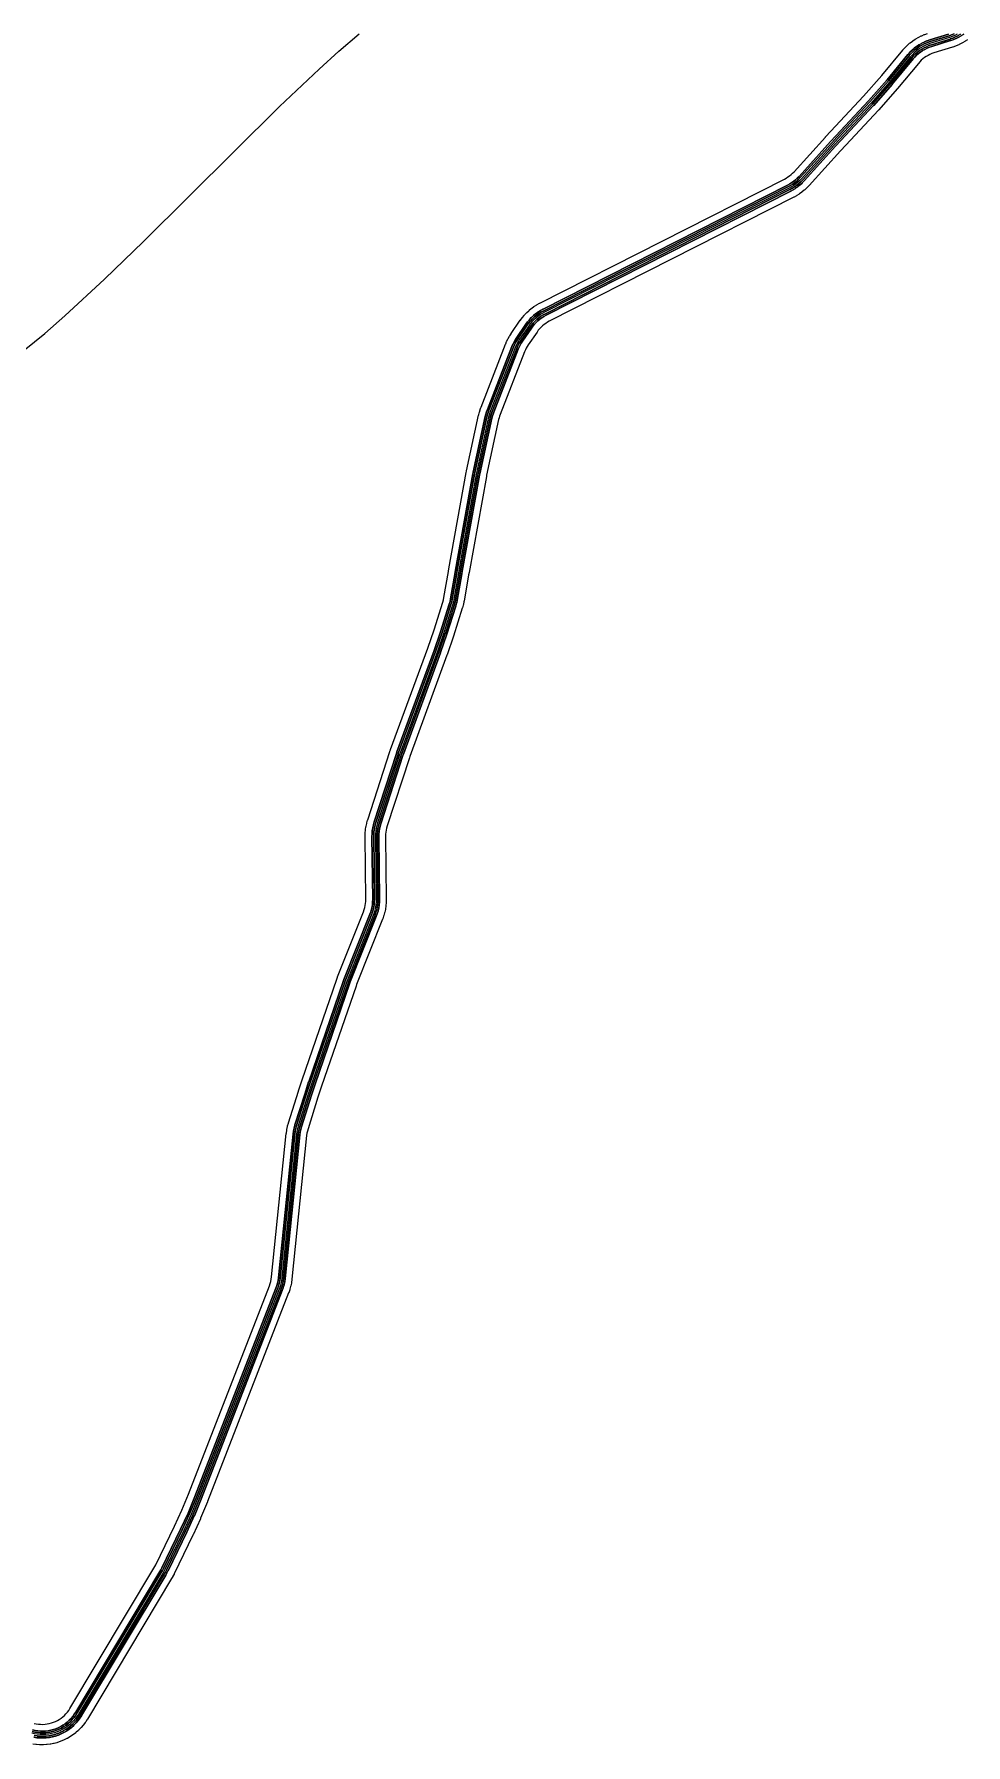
# Model space of a CAD drawing. Header units: metres. Extents: x -4 to 509425, y 7549 to 4732445.
# Drawn here: x 480321 to 480650, y 4717205 to 4717808 of the extents above; entities that cross this region are included whole.
import ezdxf

# ---------------------------------------------------------------- set-up
doc = ezdxf.new("R2010")
doc.units = ezdxf.units.M
doc.header["$LTSCALE"] = 0.01
doc.header["$MEASUREMENT"] = 0
doc.layers.add('cauces CHE', color=4, linetype='Continuous')
doc.layers.add('ECLIPSE FUEBTEBURABA', color=6, linetype='Continuous')

msp = doc.modelspace()

# ---------------------------------------------------------------- linework, layer by layer
at = {"layer": 'cauces CHE'}
msp.add_lwpolyline([(480317.894, 4717696.329), (480325.119, 4717702.204), (480332.223, 4717708.366), (480346.186, 4717721.27), (480359.956, 4717734.629), (480407.859, 4717782.117), (480421.73, 4717795.279), (480428.758, 4717801.647), (480435.877, 4717807.803)], dxfattribs=at)
at = {"layer": 'ECLIPSE FUEBTEBURABA'}
for points in [[(480646.491, 4717807.634), (480645.617, 4717807.198), (480644.717, 4717806.819), (480643.794, 4717806.5), (480637.195, 4717804.457), (480637.195, 4717804.457), (480636.28, 4717804.142), (480635.387, 4717803.767), (480634.521, 4717803.336), (480633.684, 4717802.85), (480632.88, 4717802.311), (480632.113, 4717801.722), (480631.385, 4717801.084), (480630.7, 4717800.4), (480630.06, 4717799.674), (480622.695, 4717790.747), (480622.695, 4717790.747), (480616.182, 4717783.342), (480616.182, 4717783.342), (480604.579, 4717770.962), (480604.579, 4717770.962), (480604.579, 4717770.962), (480604.579, 4717770.962), (480602.758, 4717768.985), (480602.758, 4717768.985), (480591.651, 4717756.718), (480591.651, 4717756.718), (480591.018, 4717756.06), (480590.346, 4717755.442), (480589.637, 4717754.865), (480588.895, 4717754.333), (480588.122, 4717753.847), (480587.32, 4717753.41), (480501.157, 4717709.677), (480501.157, 4717709.677), (480500.334, 4717709.227), (480499.541, 4717708.726), (480498.781, 4717708.176), (480498.057, 4717707.58), (480497.372, 4717706.94), (480496.727, 4717706.259), (480496.127, 4717705.538), (480495.573, 4717704.782), (480492.391, 4717700.139), (480492.391, 4717700.139), (480491.926, 4717699.417), (480491.503, 4717698.67), (480491.124, 4717697.899), (480490.789, 4717697.108), (480482.144, 4717674.938), (480482.144, 4717674.938), (480481.875, 4717674.189), (480481.646, 4717673.428), (480481.457, 4717672.655), (480477.218, 4717653.027), (480477.218, 4717653.027), (480477.118, 4717652.519), (480471.016, 4717618.64), (480471.016, 4717618.64), (480471.016, 4717618.64), (480471.016, 4717618.64), (480470.86, 4717617.757), (480470.86, 4717617.757), (480469.243, 4717608.473), (480469.243, 4717608.473), (480469.037, 4717607.486), (480468.765, 4717606.515), (480465.645, 4717596.67), (480465.645, 4717596.67), (480465.645, 4717596.67), (480465.645, 4717596.67), (480463.414, 4717590.137), (480463.414, 4717590.137), (480450.307, 4717554.36), (480450.307, 4717554.36), (480450.123, 4717553.828), (480442.314, 4717529.752), (480442.314, 4717529.752), (480442.043, 4717528.816), (480441.834, 4717527.864), (480441.688, 4717526.901), (480441.604, 4717525.93), (480441.583, 4717524.956), (480441.829, 4717502.894), (480441.829, 4717502.894), (480441.808, 4717501.921), (480441.725, 4717500.952), (480441.578, 4717499.99), (480441.37, 4717499.04), (480441.1, 4717498.105), (480440.771, 4717497.189), (480431.626, 4717474.166), (480431.626, 4717474.166), (480431.38, 4717473.502), (480419.22, 4717438.104), (480419.22, 4717438.104), (480419.22, 4717438.104), (480419.22, 4717438.104), (480417.941, 4717434.214), (480417.941, 4717434.214), (480414.411, 4717422.987), (480414.411, 4717422.987), (480414.14, 4717422.012), (480413.936, 4717421.02), (480413.799, 4717420.017), (480408.607, 4717369.35), (480408.607, 4717369.35), (480408.471, 4717368.352), (480408.268, 4717367.366), (480407.999, 4717366.396), (480407.666, 4717365.446), (480379.104, 4717291.944), (480379.104, 4717291.944), (480376.71, 4717286.133), (480374.084, 4717280.424), (480374.084, 4717280.424), (480367.468, 4717266.771), (480367.468, 4717266.771), (480367.101, 4717266.063), (480366.698, 4717265.375), (480337.084, 4717215.868), (480337.084, 4717215.868), (480336.537, 4717215.02), (480335.934, 4717214.21), (480335.278, 4717213.442), (480334.571, 4717212.721), (480333.818, 4717212.048), (480333.021, 4717211.428), (480332.185, 4717210.863), (480331.312, 4717210.355), (480330.407, 4717209.908), (480329.474, 4717209.522), (480328.517, 4717209.2), (480327.54, 4717208.942), (480326.549, 4717208.752), (480325.547, 4717208.628), (480324.538, 4717208.572), (480323.529, 4717208.584), (480322.522, 4717208.664), (480321.523, 4717208.811), (480320.536, 4717209.026)], [(480645.367, 4717807.743), (480644.503, 4717807.38), (480643.607, 4717807.071), (480637.017, 4717805.031), (480636.999, 4717805.025), (480636.084, 4717804.709), (480636.048, 4717804.695), (480635.155, 4717804.321), (480635.12, 4717804.305), (480634.254, 4717803.874), (480634.22, 4717803.855), (480633.383, 4717803.369), (480633.35, 4717803.349), (480632.546, 4717802.81), (480632.514, 4717802.787), (480631.747, 4717802.198), (480631.717, 4717802.173), (480630.989, 4717801.535), (480630.961, 4717801.509), (480630.276, 4717800.825), (480630.249, 4717800.797), (480629.61, 4717800.071), (480629.597, 4717800.056), (480622.238, 4717791.136), (480615.738, 4717783.745), (480604.141, 4717771.372), (480604.141, 4717771.372), (480604.137, 4717771.368), (480602.316, 4717769.392), (480602.317, 4717769.391), (480602.313, 4717769.388), (480591.212, 4717757.127), (480590.598, 4717756.489), (480589.953, 4717755.896), (480589.273, 4717755.342), (480588.56, 4717754.832), (480587.818, 4717754.365), (480587.041, 4717753.94), (480500.885, 4717710.212), (480500.886, 4717710.21), (480500.869, 4717710.203), (480500.046, 4717709.753), (480500.014, 4717709.734), (480499.221, 4717709.233), (480499.19, 4717709.212), (480498.43, 4717708.662), (480498.4, 4717708.64), (480497.676, 4717708.044), (480497.648, 4717708.019), (480496.962, 4717707.379), (480496.936, 4717707.352), (480496.291, 4717706.671), (480496.266, 4717706.643), (480495.666, 4717705.922), (480495.643, 4717705.893), (480495.089, 4717705.136), (480495.078, 4717705.121), (480491.896, 4717700.479), (480491.899, 4717700.477), (480491.887, 4717700.464), (480491.422, 4717699.742), (480491.404, 4717699.713), (480490.981, 4717698.965), (480490.965, 4717698.935), (480490.585, 4717698.165), (480490.571, 4717698.133), (480490.236, 4717697.342), (480490.23, 4717697.326), (480481.585, 4717675.156), (480481.579, 4717675.141), (480481.31, 4717674.393), (480481.3, 4717674.362), (480481.071, 4717673.601), (480481.063, 4717673.57), (480480.874, 4717672.797), (480480.871, 4717672.782), (480476.632, 4717653.154), (480476.63, 4717653.144), (480476.529, 4717652.636), (480476.527, 4717652.626), (480470.426, 4717618.746), (480470.426, 4717618.746), (480470.426, 4717618.744), (480470.269, 4717617.862), (480470.27, 4717617.862), (480470.269, 4717617.86), (480468.654, 4717608.586), (480468.454, 4717607.628), (480468.19, 4717606.686), (480465.075, 4717596.858), (480462.848, 4717590.337), (480449.743, 4717554.566), (480449.74, 4717554.556), (480449.556, 4717554.024), (480449.552, 4717554.013), (480441.743, 4717529.937), (480441.746, 4717529.936), (480441.737, 4717529.918), (480441.467, 4717528.982), (480441.457, 4717528.945), (480441.248, 4717527.993), (480441.241, 4717527.955), (480441.094, 4717526.991), (480441.09, 4717526.953), (480441.006, 4717525.982), (480441.004, 4717525.943), (480440.983, 4717524.969), (480440.983, 4717524.95), (480441.229, 4717502.897), (480441.209, 4717501.953), (480441.129, 4717501.023), (480440.988, 4717500.099), (480440.788, 4717499.187), (480440.529, 4717498.29), (480440.209, 4717497.402), (480431.068, 4717474.387), (480431.063, 4717474.374), (480430.817, 4717473.71), (480430.812, 4717473.697), (480418.653, 4717438.299), (480418.653, 4717438.299), (480418.65, 4717438.291), (480417.371, 4717434.402), (480417.372, 4717434.401), (480417.369, 4717434.394), (480413.839, 4717423.167), (480413.842, 4717423.166), (480413.833, 4717423.148), (480413.562, 4717422.172), (480413.553, 4717422.133), (480413.348, 4717421.142), (480413.341, 4717421.102), (480413.204, 4717420.099), (480413.202, 4717420.079), (480408.011, 4717369.421), (480407.879, 4717368.453), (480407.684, 4717367.507), (480407.426, 4717366.575), (480407.103, 4717365.654), (480378.547, 4717292.167), (480376.16, 4717286.373), (480373.541, 4717280.68), (480366.932, 4717267.04), (480366.576, 4717266.353), (480366.182, 4717265.681), (480336.574, 4717216.185), (480336.044, 4717215.362), (480335.465, 4717214.584), (480334.835, 4717213.848), (480334.157, 4717213.155), (480333.434, 4717212.509), (480332.669, 4717211.914), (480331.865, 4717211.372), (480331.028, 4717210.884), (480330.159, 4717210.454), (480329.263, 4717210.084), (480328.344, 4717209.775), (480327.407, 4717209.528), (480326.455, 4717209.345), (480325.493, 4717209.226), (480324.525, 4717209.172), (480323.556, 4717209.184), (480322.59, 4717209.26), (480321.631, 4717209.402), (480320.684, 4717209.608)], [(480320.684, 4717209.608), (480321.631, 4717209.402), (480322.59, 4717209.26), (480323.556, 4717209.184), (480324.525, 4717209.172), (480325.493, 4717209.226), (480326.455, 4717209.345), (480327.407, 4717209.528), (480328.344, 4717209.775), (480329.263, 4717210.084), (480330.159, 4717210.454), (480331.028, 4717210.884), (480331.865, 4717211.372), (480332.669, 4717211.914), (480333.434, 4717212.509), (480334.157, 4717213.155), (480334.835, 4717213.848), (480335.465, 4717214.584), (480336.044, 4717215.362), (480336.574, 4717216.185), (480366.182, 4717265.681), (480366.576, 4717266.353), (480366.932, 4717267.04), (480373.541, 4717280.68), (480376.16, 4717286.373), (480378.547, 4717292.167), (480407.103, 4717365.654), (480407.426, 4717366.575), (480407.684, 4717367.507), (480407.879, 4717368.453), (480408.011, 4717369.421), (480413.202, 4717420.079), (480413.204, 4717420.099), (480413.341, 4717421.102), (480413.348, 4717421.142), (480413.553, 4717422.133), (480413.562, 4717422.172), (480413.833, 4717423.148), (480413.842, 4717423.166), (480413.839, 4717423.167), (480417.369, 4717434.394), (480417.372, 4717434.401), (480417.371, 4717434.402), (480418.65, 4717438.291), (480418.653, 4717438.299), (480418.653, 4717438.299), (480430.812, 4717473.697), (480430.817, 4717473.71), (480431.063, 4717474.374), (480431.068, 4717474.387), (480440.209, 4717497.402), (480440.529, 4717498.29), (480440.788, 4717499.187), (480440.988, 4717500.099), (480441.129, 4717501.023), (480441.209, 4717501.953), (480441.229, 4717502.897), (480440.983, 4717524.95), (480440.983, 4717524.969), (480441.004, 4717525.943), (480441.006, 4717525.982), (480441.09, 4717526.953), (480441.094, 4717526.991), (480441.241, 4717527.955), (480441.248, 4717527.993), (480441.457, 4717528.945), (480441.467, 4717528.982), (480441.737, 4717529.918), (480441.746, 4717529.936), (480441.743, 4717529.937), (480449.552, 4717554.013), (480449.556, 4717554.024), (480449.74, 4717554.556), (480449.743, 4717554.566), (480462.848, 4717590.337), (480465.075, 4717596.858), (480468.19, 4717606.686), (480468.454, 4717607.628), (480468.654, 4717608.586), (480470.269, 4717617.86), (480470.27, 4717617.862), (480470.269, 4717617.862), (480470.426, 4717618.744), (480470.426, 4717618.746), (480470.426, 4717618.746), (480476.527, 4717652.626), (480476.529, 4717652.636), (480476.63, 4717653.144), (480476.632, 4717653.154), (480480.871, 4717672.782), (480480.874, 4717672.797), (480481.063, 4717673.57), (480481.071, 4717673.601), (480481.3, 4717674.362), (480481.31, 4717674.393), (480481.579, 4717675.141), (480481.585, 4717675.156), (480490.23, 4717697.326), (480490.236, 4717697.342), (480490.571, 4717698.133), (480490.585, 4717698.165), (480490.965, 4717698.935), (480490.981, 4717698.965), (480491.404, 4717699.713), (480491.422, 4717699.742), (480491.887, 4717700.464), (480491.899, 4717700.477), (480491.896, 4717700.479), (480495.078, 4717705.121), (480495.089, 4717705.136), (480495.643, 4717705.893), (480495.666, 4717705.922), (480496.266, 4717706.643), (480496.291, 4717706.671), (480496.936, 4717707.352), (480496.962, 4717707.379), (480497.648, 4717708.019), (480497.676, 4717708.044), (480498.4, 4717708.64), (480498.43, 4717708.662), (480499.19, 4717709.212), (480499.221, 4717709.233), (480500.014, 4717709.734), (480500.046, 4717709.753), (480500.869, 4717710.203), (480500.886, 4717710.21), (480500.885, 4717710.212), (480587.041, 4717753.94), (480587.818, 4717754.365), (480588.56, 4717754.832), (480589.273, 4717755.342), (480589.953, 4717755.896), (480590.598, 4717756.489), (480591.212, 4717757.127), (480602.313, 4717769.388), (480602.317, 4717769.391), (480602.316, 4717769.392), (480604.137, 4717771.368), (480604.141, 4717771.372), (480604.141, 4717771.372), (480615.738, 4717783.745), (480622.238, 4717791.136), (480629.597, 4717800.056), (480629.61, 4717800.071), (480630.249, 4717800.797), (480630.276, 4717800.825), (480630.961, 4717801.509), (480630.989, 4717801.535), (480631.717, 4717802.173), (480631.747, 4717802.198), (480632.514, 4717802.787), (480632.546, 4717802.81), (480633.35, 4717803.349), (480633.383, 4717803.369), (480634.22, 4717803.855), (480634.254, 4717803.874), (480635.12, 4717804.305), (480635.155, 4717804.321), (480636.048, 4717804.695), (480636.084, 4717804.709), (480636.999, 4717805.025), (480637.017, 4717805.031), (480643.607, 4717807.071), (480644.503, 4717807.38), (480645.367, 4717807.743)], [(480643.421, 4717807.641), (480636.84, 4717805.604), (480636.803, 4717805.592), (480635.888, 4717805.276), (480635.816, 4717805.248), (480634.923, 4717804.874), (480634.853, 4717804.842), (480633.986, 4717804.411), (480633.918, 4717804.374), (480633.081, 4717803.888), (480633.016, 4717803.847), (480632.212, 4717803.308), (480632.149, 4717803.263), (480631.381, 4717802.673), (480631.322, 4717802.624), (480630.594, 4717801.986), (480630.537, 4717801.933), (480629.852, 4717801.25), (480629.799, 4717801.193), (480629.159, 4717800.467), (480629.134, 4717800.438), (480621.782, 4717791.525), (480615.293, 4717784.149), (480603.703, 4717771.783), (480603.703, 4717771.782), (480603.696, 4717771.775), (480601.875, 4717769.798), (480601.876, 4717769.797), (480601.868, 4717769.79), (480590.774, 4717757.537), (480590.179, 4717756.918), (480589.56, 4717756.349), (480588.908, 4717755.819), (480588.226, 4717755.33), (480587.514, 4717754.883), (480586.761, 4717754.471), (480500.614, 4717710.747), (480500.616, 4717710.743), (480500.581, 4717710.73), (480499.758, 4717710.279), (480499.693, 4717710.241), (480498.9, 4717709.74), (480498.838, 4717709.698), (480498.078, 4717709.149), (480498.019, 4717709.103), (480497.295, 4717708.507), (480497.238, 4717708.458), (480496.553, 4717707.818), (480496.499, 4717707.765), (480495.855, 4717707.083), (480495.805, 4717707.027), (480495.205, 4717706.306), (480495.159, 4717706.247), (480494.605, 4717705.491), (480494.583, 4717705.46), (480491.401, 4717700.818), (480491.406, 4717700.815), (480491.382, 4717700.789), (480490.917, 4717700.067), (480490.882, 4717700.008), (480490.459, 4717699.261), (480490.427, 4717699.2), (480490.047, 4717698.43), (480490.019, 4717698.367), (480489.684, 4717697.576), (480489.671, 4717697.544), (480481.026, 4717675.374), (480481.015, 4717675.344), (480480.746, 4717674.596), (480480.726, 4717674.535), (480480.496, 4717673.774), (480480.48, 4717673.712), (480480.291, 4717672.939), (480480.284, 4717672.908), (480476.045, 4717653.281), (480476.041, 4717653.26), (480475.94, 4717652.752), (480475.937, 4717652.732), (480469.835, 4717618.852), (480469.835, 4717618.852), (480469.835, 4717618.849), (480469.679, 4717617.967), (480469.679, 4717617.967), (480469.678, 4717617.963), (480468.065, 4717608.698), (480467.871, 4717607.771), (480467.615, 4717606.858), (480464.505, 4717597.045), (480462.283, 4717590.537), (480449.18, 4717554.773), (480449.172, 4717554.751), (480448.989, 4717554.22), (480448.982, 4717554.198), (480441.172, 4717530.122), (480441.178, 4717530.12), (480441.161, 4717530.085), (480440.891, 4717529.149), (480440.871, 4717529.073), (480440.662, 4717528.122), (480440.648, 4717528.045), (480440.501, 4717527.082), (480440.492, 4717527.004), (480440.408, 4717526.034), (480440.404, 4717525.956), (480440.383, 4717524.982), (480440.383, 4717524.943), (480440.629, 4717502.9), (480440.61, 4717501.986), (480440.532, 4717501.094), (480440.398, 4717500.209), (480440.206, 4717499.335), (480439.958, 4717498.475), (480439.648, 4717497.614), (480430.51, 4717474.609), (480430.5, 4717474.582), (480430.254, 4717473.918), (480430.245, 4717473.892), (480418.085, 4717438.494), (480418.085, 4717438.494), (480418.08, 4717438.479), (480416.801, 4717434.589), (480416.803, 4717434.588), (480416.796, 4717434.574), (480413.266, 4717423.347), (480413.272, 4717423.346), (480413.255, 4717423.308), (480412.984, 4717422.333), (480412.965, 4717422.254), (480412.761, 4717421.263), (480412.747, 4717421.183), (480412.61, 4717420.18), (480412.605, 4717420.14), (480407.415, 4717369.492), (480407.287, 4717368.555), (480407.1, 4717367.647), (480406.853, 4717366.755), (480406.54, 4717365.862), (480377.989, 4717292.39), (480375.609, 4717286.613), (480372.998, 4717280.936), (480366.395, 4717267.308), (480366.05, 4717266.643), (480365.665, 4717265.987), (480336.065, 4717216.502), (480335.55, 4717215.704), (480334.996, 4717214.959), (480334.392, 4717214.253), (480333.742, 4717213.589), (480333.049, 4717212.971), (480332.316, 4717212.4), (480331.546, 4717211.88), (480330.743, 4717211.413), (480329.911, 4717211.001), (480329.052, 4717210.646), (480328.172, 4717210.35), (480327.274, 4717210.113), (480326.362, 4717209.938), (480325.44, 4717209.824), (480324.512, 4717209.772), (480323.583, 4717209.783), (480322.657, 4717209.857), (480321.738, 4717209.993), (480320.831, 4717210.19)], [(480320.831, 4717210.19), (480321.738, 4717209.993), (480322.657, 4717209.857), (480323.583, 4717209.783), (480324.512, 4717209.772), (480325.44, 4717209.824), (480326.362, 4717209.938), (480327.274, 4717210.113), (480328.172, 4717210.35), (480329.052, 4717210.646), (480329.911, 4717211.001), (480330.743, 4717211.413), (480331.546, 4717211.88), (480332.316, 4717212.4), (480333.049, 4717212.971), (480333.742, 4717213.589), (480334.392, 4717214.253), (480334.996, 4717214.959), (480335.55, 4717215.704), (480336.065, 4717216.502), (480365.665, 4717265.987), (480366.05, 4717266.643), (480366.395, 4717267.308), (480372.998, 4717280.936), (480375.609, 4717286.613), (480377.989, 4717292.39), (480406.54, 4717365.862), (480406.853, 4717366.755), (480407.1, 4717367.647), (480407.287, 4717368.555), (480407.415, 4717369.492), (480412.605, 4717420.14), (480412.61, 4717420.18), (480412.747, 4717421.183), (480412.761, 4717421.263), (480412.965, 4717422.254), (480412.984, 4717422.333), (480413.255, 4717423.308), (480413.272, 4717423.346), (480413.266, 4717423.347), (480416.796, 4717434.574), (480416.803, 4717434.588), (480416.801, 4717434.589), (480418.08, 4717438.479), (480418.085, 4717438.494), (480418.085, 4717438.494), (480430.245, 4717473.892), (480430.254, 4717473.918), (480430.5, 4717474.582), (480430.51, 4717474.609), (480439.648, 4717497.614), (480439.958, 4717498.475), (480440.206, 4717499.335), (480440.398, 4717500.209), (480440.532, 4717501.094), (480440.61, 4717501.986), (480440.629, 4717502.9), (480440.383, 4717524.943), (480440.383, 4717524.982), (480440.404, 4717525.956), (480440.408, 4717526.034), (480440.492, 4717527.004), (480440.501, 4717527.082), (480440.648, 4717528.045), (480440.662, 4717528.122), (480440.871, 4717529.073), (480440.891, 4717529.149), (480441.161, 4717530.085), (480441.178, 4717530.12), (480441.172, 4717530.122), (480448.982, 4717554.198), (480448.989, 4717554.22), (480449.172, 4717554.751), (480449.18, 4717554.773), (480462.283, 4717590.537), (480464.505, 4717597.045), (480467.615, 4717606.858), (480467.871, 4717607.771), (480468.065, 4717608.698), (480469.678, 4717617.963), (480469.679, 4717617.967), (480469.679, 4717617.967), (480469.835, 4717618.849), (480469.835, 4717618.852), (480469.835, 4717618.852), (480475.937, 4717652.732), (480475.94, 4717652.752), (480476.041, 4717653.26), (480476.045, 4717653.281), (480480.284, 4717672.908), (480480.291, 4717672.939), (480480.48, 4717673.712), (480480.496, 4717673.774), (480480.726, 4717674.535), (480480.746, 4717674.596), (480481.015, 4717675.344), (480481.026, 4717675.374), (480489.671, 4717697.544), (480489.684, 4717697.576), (480490.019, 4717698.367), (480490.047, 4717698.43), (480490.427, 4717699.2), (480490.459, 4717699.261), (480490.882, 4717700.008), (480490.917, 4717700.067), (480491.382, 4717700.789), (480491.406, 4717700.815), (480491.401, 4717700.818), (480494.583, 4717705.46), (480494.605, 4717705.491), (480495.159, 4717706.247), (480495.205, 4717706.306), (480495.805, 4717707.027), (480495.855, 4717707.083), (480496.499, 4717707.765), (480496.553, 4717707.818), (480497.238, 4717708.458), (480497.295, 4717708.507), (480498.019, 4717709.103), (480498.078, 4717709.149), (480498.838, 4717709.698), (480498.9, 4717709.74), (480499.693, 4717710.241), (480499.758, 4717710.279), (480500.581, 4717710.73), (480500.616, 4717710.743), (480500.614, 4717710.747), (480586.761, 4717754.471), (480587.514, 4717754.883), (480588.226, 4717755.33), (480588.908, 4717755.819), (480589.56, 4717756.349), (480590.179, 4717756.918), (480590.774, 4717757.537), (480601.868, 4717769.79), (480601.876, 4717769.797), (480601.875, 4717769.798), (480603.696, 4717771.775), (480603.703, 4717771.782), (480603.703, 4717771.783), (480615.293, 4717784.149), (480621.782, 4717791.525), (480629.134, 4717800.438), (480629.159, 4717800.467), (480629.799, 4717801.193), (480629.852, 4717801.25), (480630.537, 4717801.933), (480630.594, 4717801.986), (480631.322, 4717802.624), (480631.381, 4717802.673), (480632.149, 4717803.263), (480632.212, 4717803.308), (480633.016, 4717803.847), (480633.081, 4717803.888), (480633.918, 4717804.374), (480633.986, 4717804.411), (480634.853, 4717804.842), (480634.923, 4717804.874), (480635.816, 4717805.248), (480635.888, 4717805.276), (480636.803, 4717805.592), (480636.84, 4717805.604), (480643.421, 4717807.641)], [(480321.348, 4717207.624), (480322.347, 4717207.477), (480322.427, 4717207.468), (480323.434, 4717207.388), (480323.514, 4717207.384), (480324.524, 4717207.372), (480324.605, 4717207.374), (480325.613, 4717207.43), (480325.693, 4717207.437), (480326.696, 4717207.561), (480326.775, 4717207.573), (480327.767, 4717207.764), (480327.846, 4717207.782), (480328.822, 4717208.039), (480328.9, 4717208.062), (480329.857, 4717208.384), (480329.932, 4717208.413), (480330.865, 4717208.799), (480330.939, 4717208.832), (480331.844, 4717209.28), (480331.915, 4717209.318), (480332.788, 4717209.826), (480332.856, 4717209.869), (480333.693, 4717210.434), (480333.758, 4717210.481), (480334.555, 4717211.101), (480334.617, 4717211.153), (480335.37, 4717211.826), (480335.429, 4717211.881), (480336.135, 4717212.603), (480336.19, 4717212.663), (480336.846, 4717213.43), (480336.896, 4717213.493), (480337.499, 4717214.303), (480337.545, 4717214.369), (480338.093, 4717215.218), (480338.114, 4717215.252), (480367.728, 4717264.759), (480367.733, 4717264.768), (480368.136, 4717265.455), (480368.167, 4717265.511), (480368.534, 4717266.219), (480368.548, 4717266.247), (480375.164, 4717279.9), (480375.164, 4717279.9), (480375.164, 4717279.9), (480375.164, 4717279.9), (480375.164, 4717279.9), (480375.174, 4717279.922), (480377.8, 4717285.632), (480377.819, 4717285.676), (480380.213, 4717291.487), (480380.219, 4717291.511), (480380.222, 4717291.51), (480408.785, 4717365.011), (480408.799, 4717365.049), (480409.132, 4717365.999), (480409.156, 4717366.076), (480409.424, 4717367.046), (480409.443, 4717367.124), (480409.646, 4717368.111), (480409.66, 4717368.19), (480409.796, 4717369.188), (480409.8, 4717369.228), (480414.99, 4717419.875), (480415.119, 4717420.818), (480415.307, 4717421.73), (480415.562, 4717422.647), (480419.083, 4717433.847), (480420.358, 4717437.722), (480432.51, 4717473.098), (480432.746, 4717473.736), (480441.886, 4717496.746), (480441.9, 4717496.783), (480442.229, 4717497.698), (480442.253, 4717497.772), (480442.523, 4717498.707), (480442.542, 4717498.782), (480442.75, 4717499.733), (480442.765, 4717499.809), (480442.911, 4717500.771), (480442.92, 4717500.849), (480443.004, 4717501.818), (480443.008, 4717501.896), (480443.029, 4717502.868), (480443.029, 4717502.907), (480442.783, 4717524.95), (480442.803, 4717525.866), (480442.88, 4717526.759), (480443.015, 4717527.645), (480443.207, 4717528.52), (480443.461, 4717529.4), (480451.261, 4717553.447), (480451.437, 4717553.958), (480464.541, 4717589.724), (480464.541, 4717589.724), (480464.541, 4717589.724), (480464.541, 4717589.724), (480464.541, 4717589.724), (480464.55, 4717589.749), (480466.78, 4717596.282), (480466.789, 4717596.307), (480466.789, 4717596.307), (480466.789, 4717596.307), (480466.789, 4717596.307), (480469.909, 4717606.152), (480469.92, 4717606.191), (480470.192, 4717607.162), (480470.212, 4717607.24), (480470.418, 4717608.227), (480470.425, 4717608.267), (480472.042, 4717617.55), (480472.198, 4717618.429), (480478.297, 4717652.296), (480478.393, 4717652.784), (480482.627, 4717672.386), (480482.804, 4717673.113), (480483.015, 4717673.813), (480483.268, 4717674.517), (480491.901, 4717696.657), (480492.215, 4717697.4), (480492.564, 4717698.109), (480492.954, 4717698.797), (480493.391, 4717699.475), (480496.552, 4717704.088), (480497.073, 4717704.799), (480497.625, 4717705.462), (480498.218, 4717706.089), (480498.849, 4717706.678), (480499.515, 4717707.226), (480500.214, 4717707.731), (480500.943, 4717708.192), (480501.717, 4717708.616), (480587.863, 4717752.339), (480587.896, 4717752.356), (480588.697, 4717752.794), (480588.76, 4717752.831), (480589.533, 4717753.317), (480589.594, 4717753.358), (480590.336, 4717753.89), (480590.394, 4717753.934), (480591.103, 4717754.511), (480591.158, 4717754.558), (480591.83, 4717755.177), (480591.882, 4717755.228), (480592.516, 4717755.886), (480592.541, 4717755.912), (480603.644, 4717768.176), (480605.458, 4717770.145), (480617.057, 4717782.521), (480617.057, 4717782.521), (480617.057, 4717782.521), (480617.057, 4717782.521), (480617.057, 4717782.521), (480617.083, 4717782.549), (480623.596, 4717789.955), (480623.621, 4717789.983), (480630.973, 4717798.895), (480631.575, 4717799.578), (480632.205, 4717800.207), (480632.874, 4717800.794), (480633.58, 4717801.336), (480634.32, 4717801.832), (480635.09, 4717802.279), (480635.887, 4717802.676), (480636.708, 4717803.02), (480637.568, 4717803.317), (480644.149, 4717805.354), (480644.186, 4717805.366), (480645.109, 4717805.685), (480645.182, 4717805.713), (480646.082, 4717806.091), (480646.153, 4717806.124), (480647.027, 4717806.56), (480647.096, 4717806.597), (480647.939, 4717807.089), (480648.005, 4717807.131), (480648.815, 4717807.677)], [(480648.815, 4717807.677), (480648.005, 4717807.131), (480647.939, 4717807.089), (480647.096, 4717806.597), (480647.027, 4717806.56), (480646.153, 4717806.124), (480646.082, 4717806.091), (480645.182, 4717805.713), (480645.109, 4717805.685), (480644.186, 4717805.366), (480644.149, 4717805.354), (480637.568, 4717803.317), (480636.708, 4717803.02), (480635.887, 4717802.676), (480635.09, 4717802.279), (480634.32, 4717801.832), (480633.58, 4717801.336), (480632.874, 4717800.794), (480632.205, 4717800.207), (480631.575, 4717799.578), (480630.973, 4717798.895), (480623.621, 4717789.983), (480623.596, 4717789.955), (480617.083, 4717782.549), (480617.057, 4717782.521), (480617.057, 4717782.521), (480617.057, 4717782.521), (480617.057, 4717782.521), (480617.057, 4717782.521), (480605.458, 4717770.145), (480603.644, 4717768.176), (480592.541, 4717755.912), (480592.516, 4717755.886), (480591.882, 4717755.228), (480591.83, 4717755.177), (480591.158, 4717754.558), (480591.103, 4717754.511), (480590.394, 4717753.934), (480590.336, 4717753.89), (480589.594, 4717753.358), (480589.533, 4717753.317), (480588.76, 4717752.831), (480588.697, 4717752.794), (480587.896, 4717752.356), (480587.863, 4717752.339), (480501.717, 4717708.616), (480500.943, 4717708.192), (480500.214, 4717707.731), (480499.515, 4717707.226), (480498.849, 4717706.678), (480498.218, 4717706.089), (480497.625, 4717705.462), (480497.073, 4717704.799), (480496.552, 4717704.088), (480493.391, 4717699.475), (480492.954, 4717698.797), (480492.564, 4717698.109), (480492.215, 4717697.4), (480491.901, 4717696.657), (480483.268, 4717674.517), (480483.015, 4717673.813), (480482.804, 4717673.113), (480482.627, 4717672.386), (480478.393, 4717652.784), (480478.297, 4717652.296), (480472.198, 4717618.429), (480472.042, 4717617.55), (480470.425, 4717608.267), (480470.418, 4717608.227), (480470.212, 4717607.24), (480470.192, 4717607.162), (480469.92, 4717606.191), (480469.909, 4717606.152), (480466.789, 4717596.307), (480466.789, 4717596.307), (480466.789, 4717596.307), (480466.789, 4717596.307), (480466.78, 4717596.282), (480464.55, 4717589.749), (480464.541, 4717589.724), (480464.541, 4717589.724), (480464.541, 4717589.724), (480464.541, 4717589.724), (480464.541, 4717589.724), (480451.437, 4717553.958), (480451.261, 4717553.447), (480443.461, 4717529.4), (480443.207, 4717528.52), (480443.015, 4717527.645), (480442.88, 4717526.759), (480442.803, 4717525.866), (480442.783, 4717524.95), (480443.029, 4717502.907), (480443.029, 4717502.868), (480443.008, 4717501.896), (480443.004, 4717501.818), (480442.92, 4717500.849), (480442.911, 4717500.771), (480442.765, 4717499.809), (480442.75, 4717499.733), (480442.542, 4717498.782), (480442.523, 4717498.707), (480442.253, 4717497.772), (480442.229, 4717497.698), (480441.9, 4717496.783), (480441.886, 4717496.746), (480432.746, 4717473.736), (480432.51, 4717473.098), (480420.358, 4717437.722), (480419.083, 4717433.847), (480415.562, 4717422.647), (480415.307, 4717421.73), (480415.119, 4717420.818), (480414.99, 4717419.875), (480409.8, 4717369.228), (480409.796, 4717369.188), (480409.66, 4717368.19), (480409.646, 4717368.111), (480409.443, 4717367.124), (480409.424, 4717367.046), (480409.156, 4717366.076), (480409.132, 4717365.999), (480408.799, 4717365.049), (480408.785, 4717365.011), (480380.222, 4717291.51), (480380.219, 4717291.511), (480380.213, 4717291.487), (480377.819, 4717285.676), (480377.8, 4717285.632), (480375.174, 4717279.922), (480375.164, 4717279.9), (480375.164, 4717279.9), (480375.164, 4717279.9), (480375.164, 4717279.9), (480375.164, 4717279.9), (480368.548, 4717266.247), (480368.534, 4717266.219), (480368.167, 4717265.511), (480368.136, 4717265.455), (480367.733, 4717264.768), (480367.728, 4717264.759), (480338.114, 4717215.252), (480338.093, 4717215.218), (480337.545, 4717214.369), (480337.499, 4717214.303), (480336.896, 4717213.493), (480336.846, 4717213.43), (480336.19, 4717212.663), (480336.135, 4717212.603), (480335.429, 4717211.881), (480335.37, 4717211.826), (480334.617, 4717211.153), (480334.555, 4717211.101), (480333.758, 4717210.481), (480333.693, 4717210.434), (480332.856, 4717209.869), (480332.788, 4717209.826), (480331.915, 4717209.318), (480331.844, 4717209.28), (480330.939, 4717208.832), (480330.865, 4717208.799), (480329.932, 4717208.413), (480329.857, 4717208.384), (480328.9, 4717208.062), (480328.822, 4717208.039), (480327.846, 4717207.782), (480327.767, 4717207.764), (480326.775, 4717207.573), (480326.696, 4717207.561), (480325.693, 4717207.437), (480325.613, 4717207.43), (480324.605, 4717207.374), (480324.524, 4717207.372), (480323.514, 4717207.384), (480323.434, 4717207.388), (480322.427, 4717207.468), (480322.347, 4717207.477), (480321.348, 4717207.624)], [(480321.396, 4717208.225), (480321.436, 4717208.218), (480322.435, 4717208.07), (480322.475, 4717208.066), (480323.481, 4717207.986), (480323.522, 4717207.984), (480324.531, 4717207.972), (480324.572, 4717207.973), (480325.58, 4717208.029), (480325.62, 4717208.032), (480326.622, 4717208.156), (480326.662, 4717208.162), (480327.654, 4717208.353), (480327.693, 4717208.362), (480328.669, 4717208.619), (480328.708, 4717208.631), (480329.665, 4717208.953), (480329.703, 4717208.967), (480330.636, 4717209.353), (480330.673, 4717209.37), (480331.578, 4717209.818), (480331.613, 4717209.837), (480332.486, 4717210.344), (480332.52, 4717210.366), (480333.357, 4717210.931), (480333.39, 4717210.955), (480334.187, 4717211.575), (480334.218, 4717211.601), (480334.971, 4717212.273), (480335, 4717212.301), (480335.706, 4717213.023), (480335.734, 4717213.053), (480336.39, 4717213.82), (480336.415, 4717213.852), (480337.018, 4717214.661), (480337.041, 4717214.695), (480337.588, 4717215.543), (480337.599, 4717215.56), (480367.213, 4717265.067), (480367.215, 4717265.072), (480367.619, 4717265.759), (480367.634, 4717265.787), (480368.001, 4717266.495), (480368.008, 4717266.509), (480374.624, 4717280.162), (480374.624, 4717280.162), (480374.624, 4717280.162), (480374.624, 4717280.162), (480374.624, 4717280.162), (480374.629, 4717280.173), (480377.255, 4717285.883), (480377.264, 4717285.905), (480379.658, 4717291.716), (480379.661, 4717291.728), (480379.663, 4717291.727), (480408.226, 4717365.228), (480408.233, 4717365.247), (480408.566, 4717366.197), (480408.578, 4717366.236), (480408.846, 4717367.206), (480408.855, 4717367.245), (480409.058, 4717368.231), (480409.065, 4717368.271), (480409.201, 4717369.269), (480409.204, 4717369.289), (480414.394, 4717419.946), (480414.527, 4717420.919), (480414.724, 4717421.871), (480414.987, 4717422.817), (480418.512, 4717434.031), (480419.789, 4717437.913), (480431.945, 4717473.3), (480432.186, 4717473.951), (480441.328, 4717496.968), (480441.335, 4717496.986), (480441.665, 4717497.901), (480441.677, 4717497.938), (480441.946, 4717498.873), (480441.956, 4717498.911), (480442.164, 4717499.861), (480442.171, 4717499.9), (480442.318, 4717500.862), (480442.322, 4717500.9), (480442.406, 4717501.87), (480442.408, 4717501.908), (480442.429, 4717502.881), (480442.429, 4717502.901), (480442.183, 4717524.953), (480442.203, 4717525.898), (480442.284, 4717526.83), (480442.425, 4717527.755), (480442.625, 4717528.668), (480442.887, 4717529.576), (480450.692, 4717553.637), (480450.872, 4717554.159), (480463.977, 4717589.93), (480463.977, 4717589.93), (480463.977, 4717589.93), (480463.977, 4717589.93), (480463.977, 4717589.93), (480463.982, 4717589.943), (480466.213, 4717596.476), (480466.217, 4717596.489), (480466.217, 4717596.489), (480466.217, 4717596.489), (480466.217, 4717596.489), (480469.337, 4717606.333), (480469.343, 4717606.353), (480469.615, 4717607.324), (480469.624, 4717607.363), (480469.831, 4717608.35), (480469.834, 4717608.37), (480471.451, 4717617.654), (480471.607, 4717618.534), (480477.707, 4717652.408), (480477.806, 4717652.906), (480482.042, 4717672.521), (480482.225, 4717673.27), (480482.445, 4717674.001), (480482.706, 4717674.727), (480491.345, 4717696.883), (480491.669, 4717697.65), (480492.034, 4717698.389), (480492.44, 4717699.107), (480492.891, 4717699.807), (480496.063, 4717704.435), (480496.6, 4717705.169), (480497.176, 4717705.86), (480497.795, 4717706.515), (480498.453, 4717707.129), (480499.148, 4717707.701), (480499.878, 4717708.229), (480500.639, 4717708.709), (480501.437, 4717709.146), (480587.592, 4717752.874), (480587.608, 4717752.883), (480588.409, 4717753.321), (480588.441, 4717753.339), (480589.214, 4717753.825), (480589.245, 4717753.846), (480589.987, 4717754.378), (480590.016, 4717754.4), (480590.724, 4717754.976), (480590.752, 4717755), (480591.424, 4717755.618), (480591.45, 4717755.644), (480592.083, 4717756.302), (480592.096, 4717756.315), (480603.201, 4717768.58), (480605.018, 4717770.554), (480616.62, 4717782.931), (480616.62, 4717782.931), (480616.62, 4717782.931), (480616.62, 4717782.931), (480616.62, 4717782.931), (480616.632, 4717782.945), (480623.146, 4717790.351), (480623.158, 4717790.365), (480630.517, 4717799.285), (480631.137, 4717799.989), (480631.795, 4717800.645), (480632.493, 4717801.258), (480633.23, 4717801.824), (480634.002, 4717802.341), (480634.805, 4717802.808), (480635.637, 4717803.221), (480636.494, 4717803.581), (480637.381, 4717803.887), (480643.971, 4717805.927), (480643.99, 4717805.933), (480644.913, 4717806.252), (480644.949, 4717806.266), (480645.85, 4717806.645), (480645.885, 4717806.661), (480646.759, 4717807.097), (480646.793, 4717807.116), (480647.637, 4717807.608), (480647.67, 4717807.628)], [(480647.67, 4717807.628), (480647.637, 4717807.608), (480646.793, 4717807.116), (480646.759, 4717807.097), (480645.885, 4717806.661), (480645.85, 4717806.645), (480644.949, 4717806.266), (480644.913, 4717806.252), (480643.99, 4717805.933), (480643.971, 4717805.927), (480637.381, 4717803.887), (480636.494, 4717803.581), (480635.637, 4717803.221), (480634.805, 4717802.808), (480634.002, 4717802.341), (480633.23, 4717801.824), (480632.493, 4717801.258), (480631.795, 4717800.645), (480631.137, 4717799.989), (480630.517, 4717799.285), (480623.158, 4717790.365), (480623.146, 4717790.351), (480616.632, 4717782.945), (480616.62, 4717782.931), (480616.62, 4717782.931), (480616.62, 4717782.931), (480616.62, 4717782.931), (480616.62, 4717782.931), (480605.018, 4717770.554), (480603.201, 4717768.58), (480592.096, 4717756.315), (480592.083, 4717756.302), (480591.45, 4717755.644), (480591.424, 4717755.618), (480590.752, 4717755), (480590.724, 4717754.976), (480590.016, 4717754.4), (480589.987, 4717754.378), (480589.245, 4717753.846), (480589.214, 4717753.825), (480588.441, 4717753.339), (480588.409, 4717753.321), (480587.608, 4717752.883), (480587.592, 4717752.874), (480501.437, 4717709.146), (480500.639, 4717708.709), (480499.878, 4717708.229), (480499.148, 4717707.701), (480498.453, 4717707.129), (480497.795, 4717706.515), (480497.176, 4717705.86), (480496.6, 4717705.169), (480496.063, 4717704.435), (480492.891, 4717699.807), (480492.44, 4717699.107), (480492.034, 4717698.389), (480491.669, 4717697.65), (480491.345, 4717696.883), (480482.706, 4717674.727), (480482.445, 4717674.001), (480482.225, 4717673.27), (480482.042, 4717672.521), (480477.806, 4717652.906), (480477.707, 4717652.408), (480471.607, 4717618.534), (480471.451, 4717617.654), (480469.834, 4717608.37), (480469.831, 4717608.35), (480469.624, 4717607.363), (480469.615, 4717607.324), (480469.343, 4717606.353), (480469.337, 4717606.333), (480466.217, 4717596.489), (480466.217, 4717596.489), (480466.217, 4717596.489), (480466.217, 4717596.489), (480466.213, 4717596.476), (480463.982, 4717589.943), (480463.977, 4717589.93), (480463.977, 4717589.93), (480463.977, 4717589.93), (480463.977, 4717589.93), (480463.977, 4717589.93), (480450.872, 4717554.159), (480450.692, 4717553.637), (480442.887, 4717529.576), (480442.625, 4717528.668), (480442.425, 4717527.755), (480442.284, 4717526.83), (480442.203, 4717525.898), (480442.183, 4717524.953), (480442.429, 4717502.901), (480442.429, 4717502.881), (480442.408, 4717501.908), (480442.406, 4717501.87), (480442.322, 4717500.9), (480442.318, 4717500.862), (480442.171, 4717499.9), (480442.164, 4717499.861), (480441.956, 4717498.911), (480441.946, 4717498.873), (480441.677, 4717497.938), (480441.665, 4717497.901), (480441.335, 4717496.986), (480441.328, 4717496.968), (480432.186, 4717473.951), (480431.945, 4717473.3), (480419.789, 4717437.913), (480418.512, 4717434.031), (480414.987, 4717422.817), (480414.724, 4717421.871), (480414.527, 4717420.919), (480414.394, 4717419.946), (480409.204, 4717369.289), (480409.201, 4717369.269), (480409.065, 4717368.271), (480409.058, 4717368.231), (480408.855, 4717367.245), (480408.846, 4717367.206), (480408.578, 4717366.236), (480408.566, 4717366.197), (480408.233, 4717365.247), (480408.226, 4717365.228), (480379.663, 4717291.727), (480379.661, 4717291.728), (480379.658, 4717291.716), (480377.264, 4717285.905), (480377.255, 4717285.883), (480374.629, 4717280.173), (480374.624, 4717280.162), (480374.624, 4717280.162), (480374.624, 4717280.162), (480374.624, 4717280.162), (480374.624, 4717280.162), (480368.008, 4717266.509), (480368.001, 4717266.495), (480367.634, 4717265.787), (480367.619, 4717265.759), (480367.215, 4717265.072), (480367.213, 4717265.067), (480337.599, 4717215.56), (480337.588, 4717215.543), (480337.041, 4717214.695), (480337.018, 4717214.661), (480336.415, 4717213.852), (480336.39, 4717213.82), (480335.734, 4717213.053), (480335.706, 4717213.023), (480335, 4717212.301), (480334.971, 4717212.273), (480334.218, 4717211.601), (480334.187, 4717211.575), (480333.39, 4717210.955), (480333.357, 4717210.931), (480332.52, 4717210.366), (480332.486, 4717210.344), (480331.613, 4717209.837), (480331.578, 4717209.818), (480330.673, 4717209.37), (480330.636, 4717209.353), (480329.703, 4717208.967), (480329.665, 4717208.953), (480328.708, 4717208.631), (480328.669, 4717208.619), (480327.693, 4717208.362), (480327.654, 4717208.353), (480326.662, 4717208.162), (480326.622, 4717208.156), (480325.62, 4717208.032), (480325.58, 4717208.029), (480324.572, 4717207.973), (480324.531, 4717207.972), (480323.522, 4717207.984), (480323.481, 4717207.986), (480322.475, 4717208.066), (480322.435, 4717208.07), (480321.436, 4717208.218), (480321.396, 4717208.225)], [(480321.419, 4717212.518), (480322.169, 4717212.355), (480322.928, 4717212.243), (480323.693, 4717212.182), (480324.46, 4717212.173), (480325.226, 4717212.216), (480325.987, 4717212.31), (480326.741, 4717212.455), (480327.483, 4717212.65), (480328.21, 4717212.895), (480328.919, 4717213.188), (480329.607, 4717213.528), (480330.27, 4717213.914), (480330.906, 4717214.344), (480331.511, 4717214.815), (480332.084, 4717215.326), (480332.62, 4717215.874), (480333.119, 4717216.457), (480333.577, 4717217.073), (480334.026, 4717217.768), (480363.601, 4717267.211), (480363.949, 4717267.803), (480364.249, 4717268.384), (480370.828, 4717281.961), (480373.409, 4717287.572), (480375.761, 4717293.282), (480404.289, 4717366.693), (480404.562, 4717367.472), (480404.766, 4717368.21), (480404.92, 4717368.959), (480405.032, 4717369.777), (480410.217, 4717420.384), (480410.232, 4717420.505), (480410.369, 4717421.508), (480410.41, 4717421.748), (480410.614, 4717422.739), (480410.671, 4717422.975), (480410.942, 4717423.951), (480410.994, 4717424.062), (480410.977, 4717424.067), (480414.507, 4717435.294), (480414.528, 4717435.337), (480414.521, 4717435.339), (480415.8, 4717439.229), (480415.815, 4717439.273), (480415.816, 4717439.274), (480427.975, 4717474.671), (480428.004, 4717474.751), (480428.249, 4717475.415), (480428.28, 4717475.495), (480437.403, 4717498.464), (480437.674, 4717499.215), (480437.878, 4717499.925), (480438.037, 4717500.647), (480438.148, 4717501.378), (480438.212, 4717502.115), (480438.229, 4717502.912), (480437.983, 4717524.916), (480437.984, 4717525.033), (480438.004, 4717526.007), (480438.017, 4717526.241), (480438.101, 4717527.211), (480438.129, 4717527.443), (480438.275, 4717528.407), (480438.318, 4717528.637), (480438.527, 4717529.588), (480438.585, 4717529.815), (480438.855, 4717530.751), (480438.906, 4717530.857), (480438.889, 4717530.863), (480446.699, 4717554.939), (480446.72, 4717555.003), (480446.904, 4717555.535), (480446.927, 4717555.598), (480460.02, 4717591.338), (480462.225, 4717597.796), (480465.315, 4717607.544), (480465.538, 4717608.341), (480465.707, 4717609.15), (480467.314, 4717618.375), (480467.317, 4717618.385), (480467.315, 4717618.385), (480467.472, 4717619.267), (480467.473, 4717619.278), (480467.473, 4717619.278), (480473.575, 4717653.157), (480473.586, 4717653.218), (480473.687, 4717653.726), (480473.699, 4717653.787), (480477.938, 4717673.415), (480477.96, 4717673.508), (480478.148, 4717674.281), (480478.198, 4717674.465), (480478.427, 4717675.227), (480478.487, 4717675.408), (480478.756, 4717676.156), (480478.79, 4717676.246), (480487.435, 4717698.416), (480487.474, 4717698.512), (480487.808, 4717699.303), (480487.894, 4717699.49), (480488.274, 4717700.261), (480488.37, 4717700.443), (480488.793, 4717701.19), (480488.9, 4717701.367), (480489.365, 4717702.089), (480489.435, 4717702.166), (480489.422, 4717702.175), (480492.603, 4717706.817), (480492.669, 4717706.909), (480493.223, 4717707.665), (480493.361, 4717707.843), (480493.962, 4717708.563), (480494.111, 4717708.732), (480494.755, 4717709.413), (480494.915, 4717709.572), (480495.6, 4717710.212), (480495.77, 4717710.36), (480496.494, 4717710.956), (480496.672, 4717711.094), (480497.432, 4717711.643), (480497.618, 4717711.769), (480498.411, 4717712.27), (480498.605, 4717712.384), (480499.428, 4717712.835), (480499.533, 4717712.876), (480499.527, 4717712.887), (480585.642, 4717756.595), (480586.299, 4717756.954), (480586.887, 4717757.323), (480587.451, 4717757.727), (480587.989, 4717758.165), (480588.5, 4717758.635), (480589.019, 4717759.175), (480600.089, 4717771.401), (480600.113, 4717771.421), (480600.11, 4717771.424), (480601.931, 4717773.401), (480601.952, 4717773.424), (480601.952, 4717773.424), (480613.516, 4717785.762), (480619.955, 4717793.082), (480627.283, 4717801.965), (480627.358, 4717802.053), (480627.998, 4717802.78), (480628.157, 4717802.949), (480628.842, 4717803.632), (480629.012, 4717803.791), (480629.74, 4717804.429), (480629.919, 4717804.576), (480630.687, 4717805.166), (480630.875, 4717805.302), (480631.679, 4717805.84), (480631.876, 4717805.964), (480632.713, 4717806.45), (480632.918, 4717806.56), (480633.784, 4717806.991), (480633.995, 4717807.087), (480634.888, 4717807.462), (480635.105, 4717807.544), (480636.02, 4717807.86)], [(480650.157, 4717805.687), (480649.347, 4717805.141), (480649.148, 4717805.016), (480648.305, 4717804.524), (480648.099, 4717804.413), (480647.225, 4717803.977), (480647.012, 4717803.879), (480646.112, 4717803.501), (480645.893, 4717803.417), (480644.97, 4717803.098), (480644.859, 4717803.061), (480638.315, 4717801.036), (480637.565, 4717800.777), (480636.887, 4717800.492), (480636.228, 4717800.165), (480635.592, 4717799.795), (480634.981, 4717799.386), (480634.398, 4717798.938), (480633.845, 4717798.453), (480633.324, 4717797.934), (480632.8, 4717797.338), (480625.472, 4717788.456), (480625.398, 4717788.369), (480618.885, 4717780.964), (480618.808, 4717780.88), (480618.808, 4717780.88), (480618.808, 4717780.88), (480618.808, 4717780.88), (480618.808, 4717780.88), (480607.216, 4717768.511), (480605.416, 4717766.557), (480594.32, 4717754.302), (480594.245, 4717754.221), (480593.612, 4717753.563), (480593.455, 4717753.41), (480592.783, 4717752.792), (480592.617, 4717752.649), (480591.909, 4717752.072), (480591.735, 4717751.939), (480590.992, 4717751.407), (480590.81, 4717751.285), (480590.037, 4717750.799), (480589.848, 4717750.688), (480589.047, 4717750.25), (480588.95, 4717750.199), (480502.836, 4717706.492), (480502.162, 4717706.123), (480501.559, 4717705.742), (480500.982, 4717705.325), (480500.432, 4717704.872), (480499.911, 4717704.386), (480499.421, 4717703.868), (480498.965, 4717703.32), (480498.511, 4717702.7), (480495.39, 4717698.147), (480495.008, 4717697.555), (480494.687, 4717696.987), (480494.399, 4717696.401), (480494.124, 4717695.753), (480485.515, 4717673.674), (480485.295, 4717673.061), (480485.12, 4717672.482), (480484.966, 4717671.848), (480480.744, 4717652.298), (480480.655, 4717651.851), (480474.56, 4717618.007), (480474.406, 4717617.135), (480472.79, 4717607.855), (480472.767, 4717607.736), (480472.561, 4717606.749), (480472.503, 4717606.514), (480472.231, 4717605.543), (480472.197, 4717605.427), (480469.077, 4717595.582), (480469.077, 4717595.582), (480469.077, 4717595.582), (480469.077, 4717595.582), (480469.052, 4717595.506), (480466.821, 4717588.973), (480466.794, 4717588.898), (480466.794, 4717588.898), (480466.794, 4717588.898), (480466.794, 4717588.898), (480466.794, 4717588.898), (480453.699, 4717553.153), (480453.537, 4717552.685), (480445.756, 4717528.697), (480445.534, 4717527.929), (480445.376, 4717527.206), (480445.264, 4717526.474), (480445.2, 4717525.737), (480445.183, 4717524.938), (480445.429, 4717502.934), (480445.428, 4717502.817), (480445.408, 4717501.845), (480445.395, 4717501.611), (480445.311, 4717500.642), (480445.284, 4717500.41), (480445.137, 4717499.448), (480445.095, 4717499.219), (480444.886, 4717498.268), (480444.829, 4717498.042), (480444.559, 4717497.107), (480444.487, 4717496.885), (480444.158, 4717495.97), (480444.116, 4717495.86), (480434.987, 4717472.876), (480434.771, 4717472.292), (480422.633, 4717436.957), (480421.368, 4717433.112), (480417.864, 4717421.966), (480417.641, 4717421.166), (480417.486, 4717420.412), (480417.374, 4717419.59), (480412.188, 4717368.983), (480412.174, 4717368.863), (480412.037, 4717367.865), (480411.997, 4717367.627), (480411.794, 4717366.641), (480411.737, 4717366.406), (480411.469, 4717365.436), (480411.397, 4717365.205), (480411.064, 4717364.255), (480411.022, 4717364.142), (480382.459, 4717290.64), (480382.449, 4717290.644), (480382.432, 4717290.573), (480380.038, 4717284.762), (480379.98, 4717284.629), (480377.354, 4717278.919), (480377.323, 4717278.854), (480377.323, 4717278.854), (480377.323, 4717278.854), (480377.323, 4717278.854), (480377.323, 4717278.854), (480370.708, 4717265.201), (480370.665, 4717265.115), (480370.298, 4717264.407), (480370.206, 4717264.24), (480369.802, 4717263.552), (480369.787, 4717263.527), (480340.174, 4717214.02), (480340.11, 4717213.917), (480339.562, 4717213.069), (480339.424, 4717212.87), (480338.821, 4717212.06), (480338.67, 4717211.87), (480338.014, 4717211.103), (480337.85, 4717210.924), (480337.144, 4717210.203), (480336.969, 4717210.035), (480336.215, 4717209.363), (480336.029, 4717209.208), (480335.233, 4717208.587), (480335.036, 4717208.445), (480334.2, 4717207.88), (480333.994, 4717207.751), (480333.122, 4717207.243), (480332.908, 4717207.129), (480332.003, 4717206.681), (480331.782, 4717206.581), (480330.849, 4717206.195), (480330.622, 4717206.11), (480329.665, 4717205.788), (480329.433, 4717205.718), (480328.457, 4717205.461), (480328.221, 4717205.407), (480327.229, 4717205.217), (480326.99, 4717205.179), (480325.987, 4717205.055), (480325.746, 4717205.034), (480324.738, 4717204.978), (480324.496, 4717204.972), (480323.486, 4717204.984), (480323.244, 4717204.995), (480322.237, 4717205.075), (480321.997, 4717205.102), (480320.998, 4717205.25)]]:
    msp.add_lwpolyline(points, dxfattribs=at)

doc.saveas('drawing.dxf')
